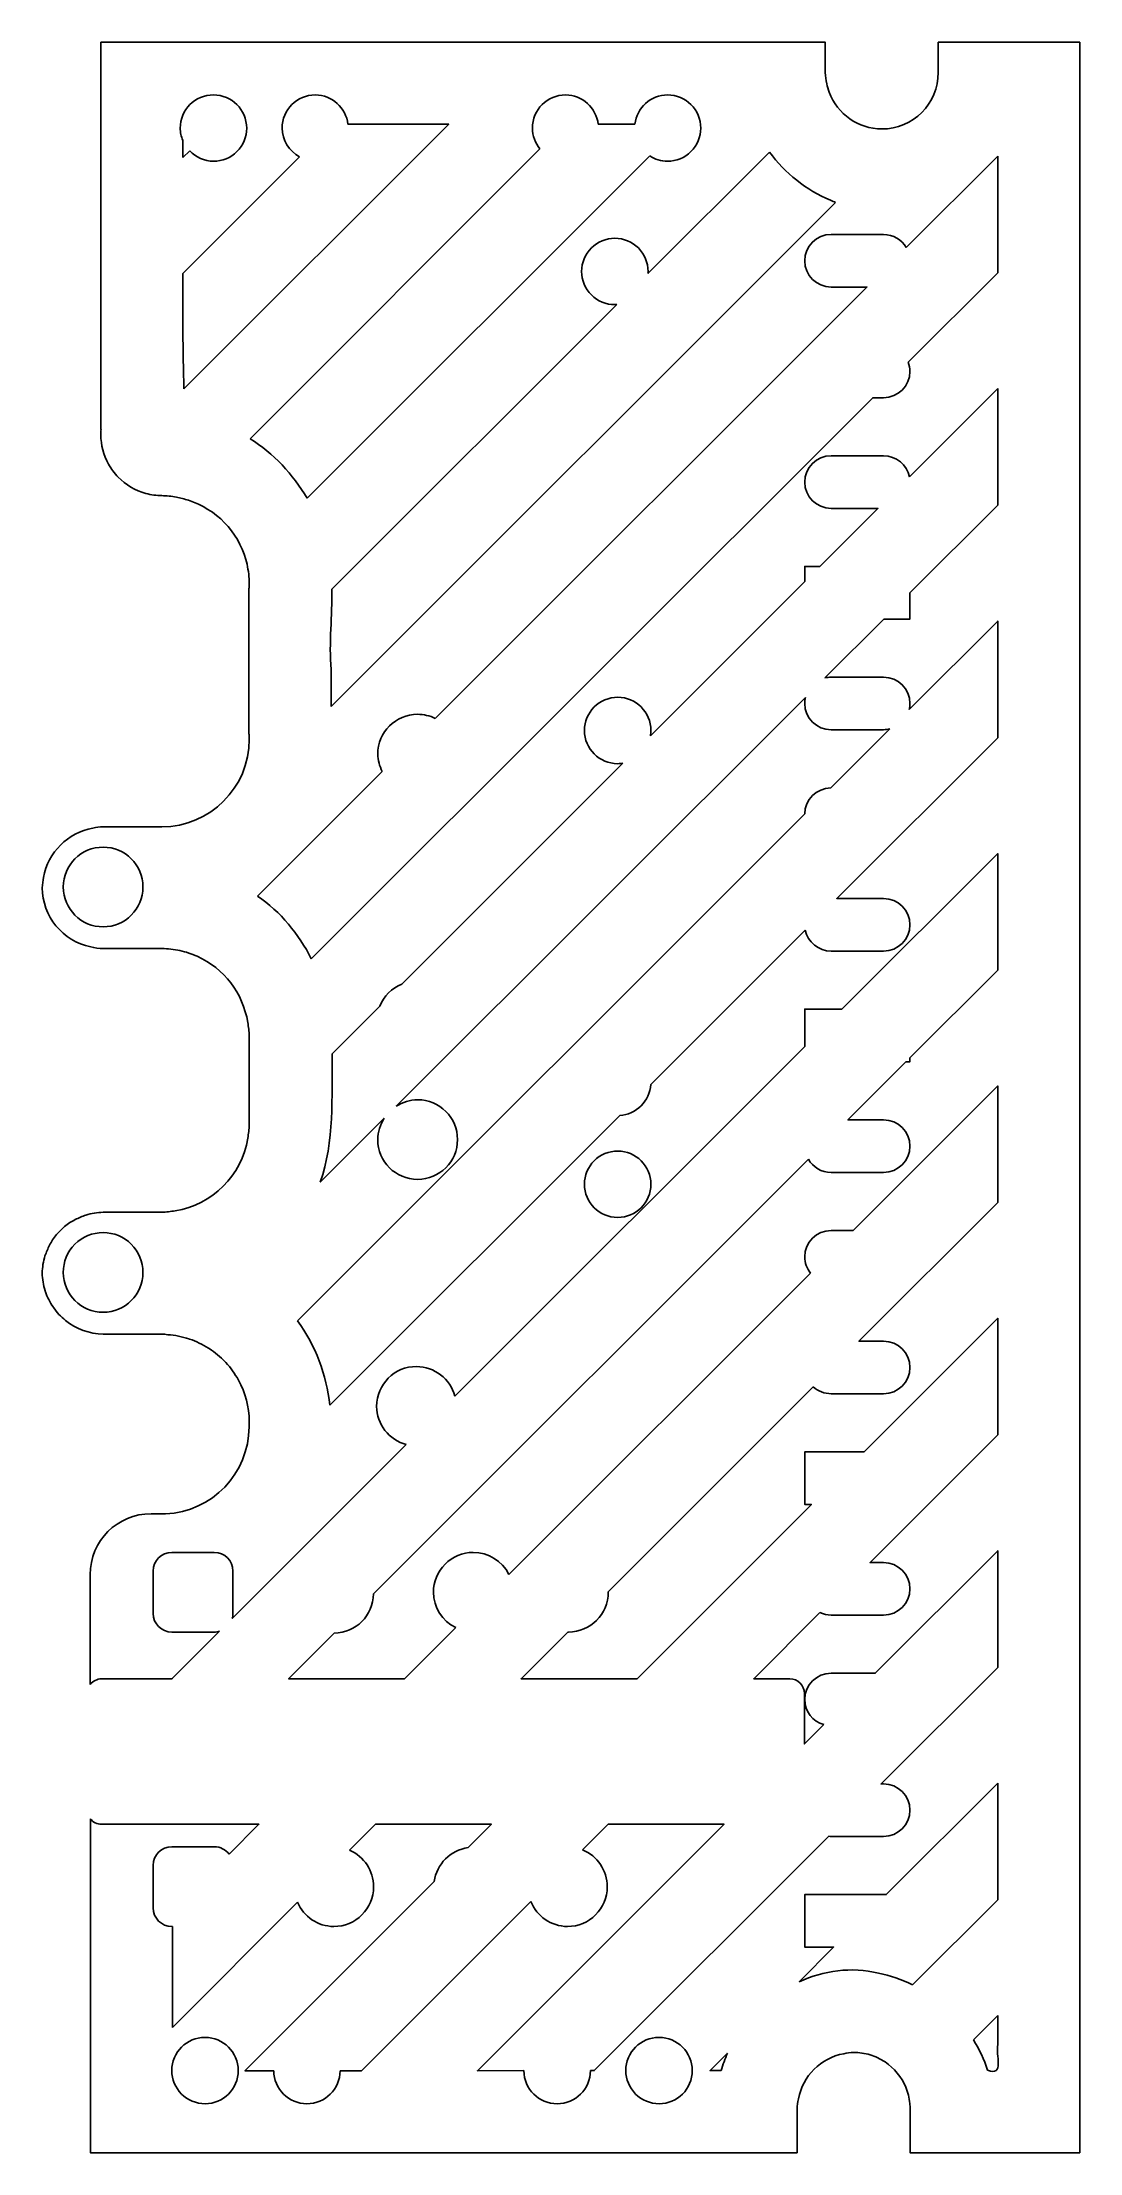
# Model space of a CAD drawing. Extents: x 0 to 46.8, y 0 to 95.4.
import ezdxf

# ---------------------------------------------------------------- set-up
doc = ezdxf.new("R2010")
doc.units = 0
doc.layers.add('Layer_1', color=7, linetype='CONTINUOUS')

msp = doc.modelspace()

# ---------------------------------------------------------------- linework, layer by layer
at = {"layer": 'Layer_1', "color": 7}
for points in [[(2.645929, 95.351153), (2.645929, 86.436455), (2.645929, 81.204217), (2.645929, 77.854552), (2.655929, 77.854552)], [(35.35469, 93.980802), (35.35469, 95.350744), (32.560031, 95.350744), (27.292652, 95.350744), (22.059894, 95.350744), (16.792515, 95.350744), (11.559767, 95.350744), (2.645929, 95.351153)], [(39.184899, 1.984894), (39.184899, 0.000005), (42.209528, 0.000005), (46.844897, 0.000005), (46.844897, 4.635893), (46.844897, 9.903271), (46.844897, 15.136024), (46.844897, 20.402885), (46.844897, 25.63564), (46.844897, 30.903017), (46.844897, 36.135771), (46.844897, 41.403148), (46.844897, 46.635902), (46.844897, 51.903279), (46.844897, 57.136034), (46.844897, 62.402894), (46.844897, 67.635648), (46.844897, 72.903025), (46.844897, 78.13578), (46.844897, 83.403156), (46.844897, 88.635911), (46.844897, 93.903287), (46.844897, 95.350744), (43.060118, 95.350744), (40.454589, 95.350744), (40.454589, 93.980802)], [(7.729918, 92.971972), (7.730368, 92.971972)], [(35.53552, 93.093519), (35.53552, 93.094036)], [(13.802866, 91.644921), (18.354015, 91.644921), (6.396608, 79.686997)], [(25.102953, 91.644921), (26.757632, 91.644921)], [(6.344908, 84.903215), (11.615387, 90.173693)], [(6.658088, 90.449128), (6.352678, 90.14372)], [(9.381947, 77.440107), (22.474174, 90.532327)], [(27.427362, 90.218134), (11.960607, 74.751383)], [(27.349722, 84.907316), (32.831161, 90.389183)], [(39.013179, 86.07162), (43.141128, 90.199531)], [(43.141128, 90.199531), (43.141128, 84.932154), (39.099509, 80.890541)], [(35.82219, 88.112838), (13.047876, 65.338523)], [(35.62579, 86.666931), (37.977589, 86.666931)], [(17.742655, 64.801089), (37.232409, 84.29085), (35.62579, 84.29085)], [(13.079676, 70.637423), (25.942463, 83.5002)], [(37.977589, 79.29064), (37.499579, 79.29064), (12.149707, 53.940773)], [(43.141128, 79.6994), (43.141128, 74.432023), (39.177539, 70.468442), (39.177539, 69.290736), (37.999839, 69.290736), (35.33798, 66.628884)], [(39.153759, 75.712047), (43.141128, 79.6994)], [(35.62581, 76.66651), (37.977609, 76.66651)], [(27.459392, 64.017673), (34.42589, 70.984171), (34.42589, 71.666817), (35.10853, 71.666817), (37.732659, 74.290945), (35.62581, 74.290945)], [(9.338547, 71.10096), (9.338547, 70.680831), (9.335547, 70.680831), (9.335547, 66.893466), (9.335547, 64.092088), (9.339547, 64.092088)], [(39.140839, 65.198995), (43.141118, 69.199265), (43.141118, 63.931889), (35.87593, 56.666701), (37.977609, 56.666701)], [(35.62582, 66.666604), (37.977619, 66.666604)], [(34.45999, 65.750896), (15.987735, 47.278645)], [(35.60669, 61.664845), (38.272679, 64.330831)], [(37.977609, 64.290521), (35.62581, 64.290521)], [(9.717817, 56.776258), (15.350036, 62.40847)], [(16.234755, 52.793035), (26.220703, 62.778985)], [(11.532717, 37.590868), (34.4264, 60.484555)], [(5.396918, 59.905264), (2.750569, 59.905264)], [(18.625895, 34.183962), (34.42545, 49.983511), (34.42545, 51.666611), (36.10855, 51.666611), (43.140678, 58.698738), (43.140678, 53.431878), (39.177089, 49.468297), (39.177089, 49.29053), (38.999329, 49.29053), (36.3752, 46.666402), (37.977169, 46.666402)], [(2.750549, 54.405339), (5.396378, 54.405339), (5.396898, 54.405339)], [(34.45017, 55.240948), (27.475412, 48.266182)], [(37.977609, 54.29062), (35.62581, 54.29062)], [(13.092306, 49.650592), (15.242046, 51.80033)], [(9.345027, 50.341497), (9.345027, 50.34098), (9.345027, 50.340463), (9.345027, 50.339946), (9.345027, 50.33943), (9.345027, 50.338913), (9.345027, 50.338396), (9.345027, 50.337879), (9.345027, 50.337363), (9.345027, 50.336846), (9.345027, 50.336329), (9.345027, 50.335812), (9.345027, 50.335296), (9.345027, 50.334779), (9.345027, 50.334262), (9.345027, 50.333745), (9.345027, 50.333228), (9.345027, 50.332712), (9.344507, 50.327012), (9.344507, 50.326496), (9.344507, 50.325979), (9.344507, 50.325462), (9.344507, 50.324945), (9.344507, 50.324428), (9.344507, 50.323912), (9.344507, 50.323395), (9.344507, 50.322878), (9.344507, 50.322361), (9.344507, 50.321845), (9.344507, 50.321328), (9.344507, 50.320811), (9.344507, 50.320294), (9.344507, 50.319778), (9.344507, 50.319261), (9.344507, 50.318744), (9.344507, 50.318227), (9.344507, 50.317711), (9.344507, 50.317194), (9.344507, 50.316677), (9.344507, 50.31616), (9.344507, 50.315643), (9.344507, 50.315127), (9.343987, 50.307327), (9.343987, 50.30681), (9.343987, 50.306294), (9.343477, 50.297494), (9.343477, 50.296977), (9.343477, 50.29646), (9.343477, 50.295943), (9.343477, 50.295427), (9.343477, 50.29491), (9.343477, 50.294393), (9.343477, 50.293876), (9.343477, 50.29336), (9.343477, 50.292843), (9.343477, 50.292326), (9.343477, 50.291809), (9.343477, 50.291293), (9.343477, 50.290776), (9.343477, 50.290259), (9.343477, 50.289742), (9.343477, 50.289225), (9.343477, 50.288709), (9.343477, 50.288192), (9.343477, 50.287675), (9.342957, 50.279875), (9.342957, 50.279358), (9.342957, 50.278841), (9.342957, 50.278324), (9.342957, 50.277808), (9.342437, 50.271108), (9.342437, 50.270591), (9.342437, 50.270074), (9.342437, 50.269557), (9.342437, 50.269041), (9.342437, 50.268524), (9.342437, 50.268007), (9.341927, 50.262307), (9.341927, 50.26179), (9.341927, 50.261273), (9.341927, 50.260756), (9.341927, 50.26024), (9.341927, 50.259723), (9.341927, 50.259206), (9.341927, 50.258689), (9.341927, 50.258173), (9.341927, 50.257656), (9.341927, 50.257139), (9.341927, 50.256622), (9.341927, 50.256106), (9.341927, 50.255589), (9.341927, 50.255072), (9.341927, 50.254555), (9.341927, 50.254039), (9.341927, 50.253522), (9.341407, 50.247822), (9.341407, 50.247306), (9.341407, 50.246789), (9.341407, 50.246272), (9.341407, 50.245755), (9.341407, 50.245239), (9.341407, 50.244722), (9.340887, 50.238022), (9.340887, 50.237505), (9.340887, 50.236988), (9.340887, 50.236472), (9.340887, 50.235955), (9.340887, 50.235438), (9.340377, 50.227638), (9.340377, 50.227121), (9.340377, 50.226604), (9.339857, 50.217804), (9.346857, 50.217804), (9.346857, 46.677453), (9.339857, 46.677453), (9.340377, 46.668653), (9.340377, 46.668136), (9.340377, 46.667619), (9.340887, 46.659819), (9.340887, 46.659302), (9.340887, 46.658785), (9.340887, 46.658268), (9.340887, 46.657752), (9.341407, 46.651052), (9.341407, 46.650535), (9.341407, 46.650018), (9.341407, 46.649501), (9.341407, 46.648985), (9.341407, 46.648468), (9.341407, 46.647951), (9.341927, 46.642251), (9.341927, 46.641734), (9.341927, 46.641217), (9.341927, 46.6407), (9.341927, 46.640184), (9.341927, 46.639667), (9.341927, 46.63915), (9.341927, 46.638633), (9.341927, 46.638117), (9.341927, 46.6376), (9.341927, 46.637083), (9.341927, 46.636566), (9.341927, 46.636049), (9.341927, 46.635533), (9.341927, 46.635016), (9.341927, 46.634499), (9.341927, 46.633982), (9.341927, 46.633466), (9.342437, 46.627766), (9.342437, 46.62725), (9.342437, 46.626733), (9.342437, 46.626216), (9.342437, 46.625699), (9.342437, 46.625182), (9.342437, 46.624666), (9.342957, 46.617966), (9.342957, 46.617449), (9.342957, 46.616932), (9.342957, 46.616415), (9.342957, 46.615899), (9.343477, 46.608099), (9.343477, 46.607582), (9.343477, 46.607066), (9.343477, 46.606549), (9.343477, 46.606032), (9.343477, 46.605515), (9.343477, 46.604999), (9.343477, 46.604482), (9.343477, 46.603965), (9.343477, 46.603448), (9.343477, 46.602932), (9.343477, 46.602415), (9.343477, 46.601898), (9.343477, 46.601381), (9.343477, 46.600865), (9.343477, 46.600348), (9.343477, 46.599831), (9.343477, 46.599314), (9.343477, 46.598797), (9.343477, 46.598281), (9.343987, 46.589481), (9.343987, 46.588964), (9.343987, 46.588447), (9.344507, 46.580647), (9.344507, 46.58013), (9.344507, 46.579613), (9.344507, 46.579096), (9.344507, 46.57858), (9.344507, 46.578063), (9.344507, 46.577546), (9.344507, 46.577029), (9.344507, 46.576513), (9.344507, 46.575996), (9.344507, 46.575479), (9.344507, 46.574962), (9.344507, 46.574446), (9.344507, 46.573929), (9.344507, 46.573412), (9.344507, 46.572895), (9.344507, 46.572378), (9.344507, 46.571862), (9.344507, 46.571345), (9.344507, 46.570828), (9.344507, 46.570311), (9.344507, 46.569795), (9.344507, 46.569278), (9.344507, 46.568761), (9.345027, 46.563061), (9.345027, 46.562544), (9.345027, 46.562027), (9.345027, 46.56151), (9.345027, 46.560994), (9.345027, 46.560477), (9.345027, 46.55996), (9.345027, 46.559443), (9.345027, 46.558927), (9.345027, 46.55841), (9.345027, 46.557893), (9.345027, 46.557376), (9.345027, 46.55686), (9.345027, 46.556343), (9.345027, 46.555826), (9.345027, 46.555309), (9.345027, 46.554792), (9.345027, 46.554276)], [(9.346057, 50.396286), (9.346057, 50.395769), (9.346057, 50.395252), (9.346057, 50.394735), (9.346057, 50.394219), (9.346057, 50.393702), (9.346057, 50.393185), (9.346057, 50.392668), (9.346057, 50.392152), (9.346057, 50.391635), (9.346057, 50.391118), (9.346057, 50.390601), (9.346057, 50.390085), (9.346057, 50.389568), (9.346057, 50.389051), (9.346057, 50.388534), (9.346057, 50.388017), (9.346057, 50.387501), (9.346057, 50.386984), (9.346057, 50.386467), (9.346057, 50.38595), (9.346057, 50.385434), (9.346057, 50.384917), (9.346057, 50.3844), (9.346057, 50.383883), (9.346057, 50.383367), (9.346057, 50.38285), (9.346057, 50.382333), (9.346057, 50.381816), (9.346057, 50.3813), (9.346057, 50.380783), (9.346057, 50.380266), (9.346057, 50.379749), (9.346057, 50.379232), (9.346057, 50.378716), (9.346057, 50.378199), (9.346057, 50.377682), (9.346057, 50.377165), (9.346057, 50.376649), (9.345537, 50.367849), (9.345537, 50.367332), (9.345537, 50.366815), (9.345537, 50.366298), (9.345537, 50.365782), (9.345537, 50.365265), (9.345537, 50.364748), (9.345537, 50.364231), (9.345537, 50.363715), (9.345537, 50.363198), (9.345537, 50.362681), (9.345537, 50.362164), (9.345537, 50.361648), (9.345537, 50.361131), (9.345537, 50.360614), (9.345537, 50.360097), (9.345537, 50.35958), (9.345537, 50.359064), (9.345537, 50.358547), (9.345537, 50.35803), (9.345537, 50.357513), (9.345537, 50.356997)], [(9.346577, 50.455711), (9.346577, 50.455194), (9.346577, 50.454677), (9.346577, 50.45416), (9.346577, 50.453644), (9.346577, 50.453127), (9.346577, 50.45261), (9.346577, 50.452093), (9.346577, 50.451576), (9.346577, 50.45106), (9.346577, 50.450543), (9.346577, 50.450026), (9.346577, 50.449509), (9.346577, 50.448993), (9.346577, 50.448476), (9.346577, 50.447959), (9.346577, 50.447442), (9.346577, 50.446926), (9.346577, 50.446409), (9.346577, 50.445892), (9.346577, 50.445375), (9.346577, 50.444859), (9.346577, 50.444342), (9.346577, 50.443825), (9.346577, 50.443308), (9.346577, 50.442792), (9.346577, 50.442275), (9.346577, 50.441758), (9.346577, 50.441241), (9.346577, 50.440724), (9.346577, 50.440208), (9.346577, 50.439691), (9.346577, 50.439174), (9.346577, 50.438657), (9.346577, 50.438141), (9.346577, 50.437624), (9.346577, 50.437107), (9.346577, 50.43659), (9.346577, 50.436074), (9.346577, 50.435557), (9.346577, 50.43504), (9.346577, 50.434523), (9.346577, 50.434007), (9.346577, 50.43349), (9.346577, 50.432973), (9.346577, 50.432456), (9.346577, 50.431939), (9.346577, 50.431423), (9.346577, 50.430906), (9.346577, 50.430389), (9.346577, 50.429872), (9.346577, 50.429356), (9.346577, 50.428839), (9.346577, 50.428322), (9.346577, 50.427805), (9.346577, 50.427289), (9.346577, 50.426772), (9.346577, 50.426255), (9.346577, 50.425738), (9.346577, 50.425222), (9.346577, 50.424705), (9.346577, 50.424188), (9.346577, 50.423671), (9.346577, 50.423154), (9.346577, 50.422638), (9.346577, 50.422121), (9.346577, 50.421604), (9.346577, 50.421087), (9.346577, 50.420571), (9.346577, 50.420054), (9.346577, 50.419537), (9.346577, 50.41902), (9.346577, 50.418504), (9.346577, 50.417987), (9.346577, 50.41747), (9.346577, 50.416953), (9.346577, 50.416437), (9.346577, 50.41592), (9.346577, 50.415403), (9.346577, 50.414886), (9.346577, 50.414369), (9.346577, 50.413853), (9.346577, 50.413336), (9.346577, 50.412819), (9.346577, 50.412302), (9.346577, 50.411786)], [(35.62537, 41.666191), (36.60774, 41.666191), (43.140678, 48.199124), (43.140678, 42.931747), (36.87543, 36.666498), (37.977169, 36.666498)], [(15.444106, 46.735008), (12.554356, 43.844747)], [(26.071873, 46.862651), (12.981206, 33.77198)], [(9.345537, 46.538776), (9.345537, 46.538259), (9.345537, 46.537742), (9.345537, 46.537226), (9.345537, 46.536709), (9.345537, 46.536192), (9.345537, 46.535675), (9.345537, 46.535158), (9.345537, 46.534642), (9.345537, 46.534125), (9.345537, 46.533608), (9.345537, 46.533091), (9.345537, 46.532575), (9.345537, 46.532058), (9.345537, 46.531541), (9.345537, 46.531024), (9.345537, 46.530508), (9.345537, 46.529991), (9.345537, 46.529474), (9.345537, 46.528957), (9.345537, 46.528441), (9.345537, 46.527924), (9.346057, 46.519124), (9.346057, 46.518607), (9.346057, 46.51809), (9.346057, 46.517573), (9.346057, 46.517057), (9.346057, 46.51654), (9.346057, 46.516023), (9.346057, 46.515506), (9.346057, 46.51499), (9.346057, 46.514473), (9.346057, 46.513956), (9.346057, 46.513439), (9.346057, 46.512923), (9.346057, 46.512406), (9.346057, 46.511889), (9.346057, 46.511372), (9.346057, 46.510856), (9.346057, 46.510339), (9.346057, 46.509822), (9.346057, 46.509305), (9.346057, 46.508788), (9.346057, 46.508272), (9.346057, 46.507755), (9.346057, 46.507238), (9.346057, 46.506721), (9.346057, 46.506205), (9.346057, 46.505688), (9.346057, 46.505171), (9.346057, 46.504654), (9.346057, 46.504138), (9.346057, 46.503621), (9.346057, 46.503104), (9.346057, 46.502587), (9.346057, 46.502071), (9.346057, 46.501554), (9.346057, 46.501037), (9.346057, 46.50052), (9.346057, 46.500003), (9.346057, 46.499487)], [(9.346577, 46.483987), (9.346577, 46.48347), (9.346577, 46.482953), (9.346577, 46.482436), (9.346577, 46.48192), (9.346577, 46.481403), (9.346577, 46.480886), (9.346577, 46.480369), (9.346577, 46.479853), (9.346577, 46.479336), (9.346577, 46.478819), (9.346577, 46.478302), (9.346577, 46.477786), (9.346577, 46.477269), (9.346577, 46.476752), (9.346577, 46.476235), (9.346577, 46.475719), (9.346577, 46.475202), (9.346577, 46.474685), (9.346577, 46.474168), (9.346577, 46.473652), (9.346577, 46.473135), (9.346577, 46.472618), (9.346577, 46.472101), (9.346577, 46.471584), (9.346577, 46.471068), (9.346577, 46.470551), (9.346577, 46.470034), (9.346577, 46.469517), (9.346577, 46.469001), (9.346577, 46.468484), (9.346577, 46.467967), (9.346577, 46.46745), (9.346577, 46.466934), (9.346577, 46.466417), (9.346577, 46.4659), (9.346577, 46.465383), (9.346577, 46.464867), (9.346577, 46.46435), (9.346577, 46.463833), (9.346577, 46.463316), (9.346577, 46.462799), (9.346577, 46.462283), (9.346577, 46.461766), (9.346577, 46.461249), (9.346577, 46.460732), (9.346577, 46.460216), (9.346577, 46.459699), (9.346577, 46.459182), (9.346577, 46.458665), (9.346577, 46.458149), (9.346577, 46.457632), (9.346577, 46.457115), (9.346577, 46.456598), (9.346577, 46.456082), (9.346577, 46.455565), (9.346577, 46.455048), (9.346577, 46.454531), (9.346577, 46.454014), (9.346577, 46.453498), (9.346577, 46.452981), (9.346577, 46.452464), (9.346577, 46.451947), (9.346577, 46.451431), (9.346577, 46.450914), (9.346577, 46.450397), (9.346577, 46.44988), (9.346577, 46.449364), (9.346577, 46.448847), (9.346577, 46.44833), (9.346577, 46.447813), (9.346577, 46.447297), (9.346577, 46.44678), (9.346577, 46.446263), (9.346577, 46.445746), (9.346577, 46.445229), (9.346577, 46.444713), (9.346577, 46.444196), (9.346577, 46.443679), (9.346577, 46.443162), (9.346577, 46.442646), (9.346577, 46.442129), (9.346577, 46.441612), (9.346577, 46.441095), (9.346577, 46.440579), (9.346577, 46.440062)], [(34.59184, 44.883048), (14.957386, 25.248593)], [(37.977169, 44.290319), (35.62537, 44.290319)], [(5.396968, 42.490436), (5.396448, 42.490436), (2.750619, 42.490436)], [(21.068644, 26.127093), (34.68641, 39.744862)], [(23.736663, 23.527239), (21.623094, 21.413157), (26.855332, 21.413157), (34.73237, 29.290193), (34.42593, 29.290193), (34.42593, 31.666275), (37.108449, 31.666275), (43.141158, 37.698979), (43.141158, 32.431603), (37.376129, 26.666581), (37.977649, 26.666581)], [(2.750599, 36.990521), (5.396428, 36.990521), (5.396948, 36.990521)], [(34.81509, 34.605642), (25.557253, 25.348329)], [(37.977169, 34.290416), (35.62537, 34.290416)], [(9.339607, 32.803705), (9.337607, 32.803705)], [(8.572768, 24.130832), (16.436885, 31.995466)], [(5.570908, 28.860794), (5.150779, 28.860794)], [(5.848928, 27.12393), (7.768708, 27.12393)], [(35.62585, 21.666371), (37.608679, 21.666371), (43.141158, 27.198848), (43.141158, 21.93147), (37.875839, 16.666161), (37.977649, 16.666161)], [(2.163889, 26.120892), (2.163889, 22.953644), (2.163889, 21.154787)], [(5.008669, 24.363893), (5.008669, 26.283672)], [(8.608968, 26.283672), (8.608968, 24.363893)], [(35.11581, 24.406255), (32.122711, 21.413157), (33.75258, 21.413157)], [(37.977649, 24.290499), (35.62585, 24.290499)], [(7.768708, 23.523634), (5.848928, 23.523634)], [(5.868048, 21.426606), (8.001768, 23.560324)], [(13.183856, 23.475058), (11.121967, 21.41317), (16.354715, 21.41317), (18.671375, 23.729823)], [(2.684779, 21.41317), (5.868048, 21.41317)], [(34.41249, 20.753249), (34.41249, 18.470184), (35.28634, 19.344032)], [(34.17165, 7.729653), (35.73279, 9.290797), (34.4259, 9.290797), (34.4259, 11.666879), (38.108869, 11.666879), (43.141128, 16.699129)], [(43.141128, 16.699129), (43.141128, 11.432268), (39.297949, 7.589093)], [(2.172189, 15.088999), (2.172189, 12.462287), (2.172189, 7.23005), (2.172189, 1.962154), (2.172189, 0.000005), (5.442278, 0.000005), (10.709657, 0.000005), (15.942415, 0.000005), (21.209784, 0.000005), (26.442543, 0.000005), (31.709401, 0.000005), (34.08497, 0.000005), (34.08497, 1.984894)], [(8.434338, 13.492715), (9.782067, 14.840435), (2.684819, 14.840435)], [(19.228925, 13.787271), (20.282094, 14.840435), (15.050366, 14.840435), (13.880416, 13.670482)], [(21.749704, 3.710366), (19.651634, 3.709336), (30.782741, 14.840435), (25.549983, 14.840435), (24.395013, 13.685468)], [(5.848968, 13.823961), (7.768748, 13.823961)], [(35.51165, 14.301965), (24.921083, 3.7114), (24.749513, 3.7114)], [(37.977649, 14.290596), (35.62585, 14.290596)], [(5.008709, 11.063924), (5.008709, 12.983702)], [(10.450647, 3.706752), (9.148407, 3.706752), (17.695685, 12.254031)], [(11.525007, 11.31507), (5.876768, 5.666838)], [(22.058204, 11.34866), (14.417336, 3.707785), (13.448916, 3.707785)], [(5.874768, 10.223665), (5.848968, 10.223665)], [(42.047648, 5.106041), (43.141128, 6.199514)], [(43.141128, 6.199514), (43.141128, 4.884349)], [(30.653001, 3.713362), (30.155361, 3.713362), (30.944451, 4.50246)]]:
    msp.add_lwpolyline(points, dxfattribs=at)
for points in [[(12.330067, 92.971972)], [(23.630173, 92.971972)], [(2.749279, 58.986458)], [(25.981453, 45.257068)], [(2.749279, 41.573056)], [(7.349518, 5.215078)], [(27.849552, 5.215078)]]:
    msp.add_lwpolyline(points, close=True, dxfattribs=at)
for points in [[(35.42079, 93.476958), (35.382036, 93.642286), (35.359892, 93.811072), (35.35469, 93.980802)], [(35.53552, 93.094036), (35.487316, 93.218477), (35.448954, 93.346511), (35.42079, 93.476958)], [(40.454589, 93.980802), (40.454717, 92.572499), (39.313182, 91.43073), (37.904879, 91.430571)], [(6.229758, 91.472321), (6.229951, 92.300674), (6.901565, 92.97206), (7.729918, 92.971972)], [(7.730368, 92.971972), (8.558725, 92.972066), (9.230345, 92.300678), (9.230537, 91.472321)], [(10.830417, 91.472321), (10.830609, 92.300475), (11.501912, 92.971779), (12.330067, 92.971972)], [(12.330087, 92.971972), (13.085024, 92.963301), (13.715867, 92.394879), (13.802866, 91.644921)], [(22.130524, 91.472321), (22.130716, 92.300475), (22.802019, 92.971779), (23.630173, 92.971972)], [(23.630173, 92.971972), (24.385111, 92.963301), (25.015953, 92.394879), (25.102953, 91.644921)], [(26.757632, 91.644921), (26.844632, 92.394879), (27.475474, 92.963301), (28.230412, 92.971972)], [(28.230412, 92.971972), (29.058765, 92.97206), (29.730379, 92.300674), (29.730572, 91.472321)], [(37.904879, 91.430571), (36.846516, 91.439458), (35.903662, 92.101206), (35.53552, 93.093519)], [(6.350678, 90.91525), (6.275134, 91.091504), (6.234086, 91.280609), (6.229758, 91.472321)], [(6.352678, 90.14372), (6.352208, 90.400879), (6.351678, 90.658077), (6.350678, 90.91525)], [(9.230537, 91.472321), (9.230582, 91.074438), (9.072542, 90.692839), (8.791196, 90.411494)], [(11.615387, 90.173693), (11.137925, 90.432539), (10.837678, 90.929258), (10.830417, 91.472321)], [(22.474174, 90.532327), (22.255387, 90.797076), (22.134081, 91.128888), (22.130524, 91.472321)], [(29.730572, 91.472321), (29.730616, 91.07444), (29.572578, 90.692842), (29.291234, 90.411497)], [(7.730368, 89.972156), (7.322997, 89.978923), (6.935904, 90.15111), (6.658088, 90.449128)], [(8.791196, 90.411494), (8.50985, 90.130148), (8.128251, 89.97211), (7.730368, 89.972156)], [(28.230412, 89.972156), (27.944767, 89.976006), (27.666161, 90.061345), (27.427362, 90.218134)], [(29.291234, 90.411497), (29.00989, 90.130152), (28.628293, 89.972113), (28.230412, 89.972156)], [(32.831161, 90.389183), (33.534141, 89.434161), (34.49426, 88.66773), (35.59068, 88.213607)], [(35.59068, 88.213607), (35.66728, 88.177687), (35.74454, 88.144727), (35.82219, 88.112838)], [(24.354393, 84.995166), (24.354349, 85.393049), (24.512388, 85.774648), (24.793734, 86.055994)], [(24.793734, 86.055994), (25.07508, 86.33734), (25.45668, 86.495378), (25.854563, 86.495333)], [(25.854563, 86.495333), (26.252444, 86.495375), (26.634041, 86.337336), (26.915385, 86.05599)], [(26.915385, 86.05599), (27.196729, 85.774645), (27.354767, 85.393047), (27.354722, 84.995166)], [(34.42587, 85.478891), (34.42587, 86.137042), (34.96099, 86.666931), (35.62579, 86.666931)], [(37.977589, 86.666931), (38.422909, 86.666931), (38.806079, 86.42642), (39.013179, 86.07162)], [(6.396608, 79.686997), (6.351508, 81.425391), (6.341508, 83.16414), (6.344908, 84.903215)], [(24.793734, 83.934338), (24.512388, 84.215684), (24.354349, 84.597283), (24.354393, 84.995166)], [(27.354722, 84.995166), (27.353915, 84.96584), (27.352248, 84.936544), (27.349722, 84.907316)], [(35.62579, 84.29085), (34.96099, 84.29085), (34.42587, 84.820739), (34.42587, 85.478891)], [(25.854563, 83.495), (25.45668, 83.494955), (25.07508, 83.652993), (24.793734, 83.934338)], [(25.942463, 83.5002), (25.91322, 83.497607), (25.883907, 83.495873), (25.854563, 83.495)], [(39.177509, 80.47868), (39.177509, 79.820529), (38.642389, 79.29064), (37.977589, 79.29064)], [(39.099509, 80.890541), (39.147409, 80.761916), (39.177509, 80.624188), (39.177509, 80.47868)], [(2.655929, 77.854552), (2.649183, 77.775668), (2.645847, 77.696529), (2.645929, 77.617357)], [(2.645929, 77.617357), (2.648068, 77.151277), (2.768632, 76.693387), (2.996299, 76.286689)], [(11.960607, 74.751383), (11.322567, 75.836017), (10.435797, 76.773862), (9.381947, 77.440107)], [(2.996299, 76.286689), (3.114374, 76.07313), (3.260349, 75.876236), (3.430379, 75.701196)], [(34.42589, 75.478986), (34.42589, 76.137137), (34.96101, 76.66651), (35.62581, 76.66651)], [(37.977609, 76.66651), (38.561629, 76.66651), (39.044769, 76.257629), (39.153759, 75.712047)], [(3.430379, 75.701196), (3.77189, 75.349663), (4.201142, 75.095785), (4.673709, 74.96584)], [(35.62581, 74.290945), (34.96101, 74.290945), (34.42589, 74.820835), (34.42589, 75.478986)], [(4.673709, 74.96584), (4.908929, 74.901237), (5.151699, 74.868217), (5.395628, 74.86765)], [(5.395628, 74.86765), (5.617601, 74.861984), (5.838701, 74.837611), (6.056578, 74.79479)], [(6.056578, 74.79479), (6.23982, 74.761087), (6.420448, 74.714462), (6.597108, 74.655264)], [(6.597108, 74.655264), (7.854225, 74.253956), (8.827906, 73.251386), (9.192297, 71.983077)], [(9.192297, 71.983077), (9.274278, 71.695521), (9.323342, 71.399587), (9.338547, 71.10096)], [(13.039876, 67.016457), (12.941276, 68.223377), (13.098576, 69.433319), (13.079676, 70.637423)], [(13.047876, 65.338523), (13.048806, 65.901753), (13.039876, 66.463201), (13.039876, 67.016457)], [(35.33798, 66.628884), (35.43058, 66.651424), (35.52599, 66.666604), (35.62582, 66.666604)], [(37.977619, 66.666604), (38.642419, 66.666604), (39.177539, 66.136715), (39.177539, 65.478563)], [(15.149526, 63.186717), (15.149586, 64.180744), (15.955388, 64.986547), (16.949415, 64.986608)], [(16.949415, 64.986608), (17.224532, 64.986201), (17.495894, 64.922736), (17.742655, 64.801089)], [(24.481273, 64.256935), (24.481229, 64.654818), (24.639268, 65.036417), (24.920614, 65.317763)], [(24.920614, 65.317763), (25.20196, 65.599108), (25.58356, 65.757147), (25.981443, 65.757101)], [(25.981443, 65.757101), (26.809798, 65.756908), (27.481185, 65.08529), (27.481092, 64.256935)], [(34.42589, 65.478561), (34.42589, 65.572621), (34.43929, 65.663253), (34.45999, 65.750896)], [(35.62581, 64.290521), (34.96101, 64.290521), (34.42589, 64.820411), (34.42589, 65.478561)], [(39.177539, 65.478563), (39.177539, 65.381633), (39.162739, 65.289075), (39.140839, 65.198995)], [(9.339547, 64.092088), (9.344256, 64.013111), (9.34659, 63.93401), (9.346547, 63.854893)], [(25.981443, 62.757285), (25.153086, 62.757191), (24.481466, 63.428578), (24.481273, 64.256935)], [(27.481092, 64.256935), (27.480268, 64.176729), (27.473011, 64.096718), (27.459392, 64.017673)], [(38.272679, 64.330831), (38.177879, 64.307121), (38.080089, 64.290521), (37.977609, 64.290521)], [(9.346547, 63.854893), (9.346343, 61.673658), (7.578154, 59.905468), (5.396918, 59.905264)], [(15.350036, 62.40847), (15.225401, 62.649459), (15.156856, 62.915505), (15.149526, 63.186717)], [(26.220703, 62.778985), (26.141658, 62.765367), (26.061648, 62.75811), (25.981443, 62.757285)], [(34.4264, 60.484555), (34.4294, 61.133509), (34.95299, 61.654559), (35.60669, 61.664845)], [(2.286509, 59.844284), (1.151753, 59.642173), (0.263438, 58.753855), (0.06133, 57.619098)], [(2.750569, 59.905264), (2.594431, 59.898162), (2.439182, 59.877762), (2.286509, 59.844284)], [(0.94939, 57.186569), (0.94945, 58.180595), (1.755253, 58.986398), (2.749279, 58.986458)], [(2.749279, 58.986458), (3.743306, 58.986398), (4.549108, 58.180595), (4.549169, 57.186569)], [(0.06133, 57.619098), (0.027846, 57.466427), (0.007439, 57.31118), (0.00033, 57.155043)], [(0.00033, 57.155043), (0.007999, 55.858787), (0.919846, 54.743897), (2.188819, 54.479239)], [(2.749279, 55.386679), (1.755253, 55.38674), (0.94945, 56.192542), (0.94939, 57.186569)], [(4.549169, 57.186569), (4.549108, 56.192542), (3.743306, 55.38674), (2.749279, 55.386679)], [(12.149707, 53.940773), (11.581197, 55.068695), (10.763157, 56.058515), (9.717817, 56.776258)], [(37.977609, 56.666701), (38.642409, 56.666701), (39.177529, 56.136811), (39.177529, 55.47866)], [(39.177529, 55.47866), (39.177529, 54.820508), (38.642409, 54.29062), (37.977609, 54.29062)], [(2.188819, 54.479239), (2.373019, 54.435331), (2.561261, 54.410566), (2.750549, 54.405339)], [(5.396898, 54.405339), (5.672574, 54.403191), (5.947268, 54.372188), (6.216488, 54.312839)], [(35.62581, 54.29062), (35.0434, 54.29062), (34.56093, 54.697629), (34.45017, 55.240948)], [(6.216488, 54.312839), (6.484537, 54.253847), (6.745708, 54.167079), (6.995768, 54.05394)], [(6.995768, 54.05394), (8.211309, 53.507302), (9.069219, 52.384535), (9.277277, 51.068076)], [(15.242046, 51.80033), (15.424948, 52.251955), (15.78313, 52.610135), (16.234755, 52.793035)], [(9.277277, 51.068076), (9.31629, 50.86607), (9.33946, 50.661326), (9.346577, 50.455711)], [(9.345537, 50.356997), (9.345377, 50.35183), (9.345207, 50.346663), (9.345027, 50.341497)], [(9.346577, 50.411786), (9.346414, 50.406619), (9.346241, 50.401452), (9.346057, 50.396286)], [(12.554356, 43.844747), (13.198256, 45.691955), (13.066876, 47.71092), (13.092306, 49.650592)], [(27.475412, 48.266182), (27.42825, 47.511428), (26.826627, 46.909809), (26.071873, 46.862651)], [(15.149546, 45.772793), (15.154258, 46.115013), (15.256438, 46.448796), (15.444106, 46.735008)], [(15.987735, 47.278645), (16.273856, 47.466034), (16.607443, 47.568028), (16.949435, 47.572683)], [(16.949435, 47.572683), (17.943462, 47.572622), (18.749264, 46.76682), (18.749325, 45.772793)], [(9.278377, 45.835448), (9.008871, 44.149896), (7.68713, 42.828154), (6.001578, 42.558646)], [(9.346577, 46.440062), (9.339423, 46.23707), (9.316622, 46.034933), (9.278377, 45.835448)], [(9.345027, 46.554276), (9.345207, 46.549109), (9.345377, 46.543943), (9.345537, 46.538776)], [(9.346057, 46.499487), (9.346241, 46.494321), (9.346414, 46.489154), (9.346577, 46.483987)], [(16.949435, 43.972904), (15.955409, 43.972964), (15.149606, 44.778767), (15.149546, 45.772793)], [(18.749325, 45.772793), (18.749264, 44.778767), (17.943462, 43.972964), (16.949435, 43.972904)], [(37.977169, 46.666402), (38.641969, 46.666402), (39.177089, 46.136512), (39.177089, 45.47836)], [(24.481283, 43.756902), (24.481239, 44.154785), (24.639278, 44.536384), (24.920624, 44.81773)], [(24.920624, 44.81773), (25.20197, 45.099075), (25.58357, 45.257113), (25.981453, 45.257068)], [(25.981453, 45.257068), (26.809808, 45.256875), (27.481195, 44.585257), (27.481102, 43.756902)], [(35.62537, 44.290319), (35.18117, 44.290319), (34.79933, 44.529728), (34.59184, 44.883048)], [(39.177089, 45.47836), (39.177089, 44.820209), (38.641969, 44.290319), (37.977169, 44.290319)], [(25.981453, 42.257252), (25.153096, 42.257158), (24.481476, 42.928545), (24.481283, 43.756902)], [(27.481102, 43.756902), (27.480909, 42.928748), (26.809606, 42.257445), (25.981453, 42.257252)], [(1.24528, 42.02225), (1.163896, 41.966387), (1.085579, 41.906183), (1.01067, 41.841899)], [(1.72691, 42.267713), (1.558694, 42.201908), (1.397372, 42.11969), (1.24528, 42.02225)], [(1.965139, 42.366413), (1.88423, 42.337256), (1.804732, 42.30432), (1.72691, 42.267713)], [(2.750619, 42.490436), (2.484167, 42.487369), (2.219574, 42.445591), (1.965139, 42.366413)], [(6.001578, 42.558646), (5.802095, 42.520398), (5.599959, 42.497594), (5.396968, 42.490436)], [(0.46859, 41.245553), (0.371148, 41.093463), (0.288927, 40.932142), (0.22312, 40.763928)], [(0.64894, 41.480164), (0.584656, 41.405254), (0.524452, 41.326937), (0.46859, 41.245553)], [(1.01067, 41.841899), (0.879115, 41.732822), (0.758015, 41.61172), (0.64894, 41.480164)], [(0.94939, 39.77265), (0.949282, 40.250091), (1.138861, 40.708016), (1.476414, 41.045666)], [(1.476414, 41.045666), (1.813968, 41.383316), (2.271838, 41.573027), (2.749279, 41.573056)], [(2.749279, 41.573056), (3.22672, 41.573027), (3.684591, 41.383316), (4.022144, 41.045666)], [(4.022144, 41.045666), (4.359697, 40.708016), (4.549277, 40.250091), (4.549169, 39.77265)], [(34.42545, 40.478151), (34.42545, 41.136301), (34.96057, 41.666191), (35.62537, 41.666191)], [(0.12442, 40.525701), (0.045242, 40.271265), (0.003466, 40.006672), (0.0004, 39.740219)], [(0.22312, 40.763928), (0.186513, 40.686106), (0.153577, 40.606609), (0.12442, 40.525701)], [(34.68641, 39.744862), (34.5252, 39.947079), (34.42545, 40.199389), (34.42545, 40.478151)], [(0.0004, 39.740219), (0.003897, 39.470439), (0.047077, 39.202643), (0.12855, 38.945436)], [(2.749279, 37.97276), (1.755253, 37.972821), (0.94945, 38.778623), (0.94939, 39.77265)], [(4.549169, 39.77265), (4.549108, 38.778623), (3.743306, 37.972821), (2.749279, 37.97276)], [(0.12855, 38.945436), (0.134778, 38.930049), (0.141145, 38.914718), (0.14765, 38.899446)], [(0.14765, 38.899446), (0.22797, 38.655469), (0.342076, 38.423948), (0.48664, 38.211633)], [(0.48664, 38.211633), (0.49263, 38.203677), (0.498664, 38.195754), (0.50474, 38.187863)], [(0.50474, 38.187863), (0.657708, 37.969108), (0.841711, 37.77379), (1.05096, 37.608054)], [(1.05096, 37.608054), (1.531692, 37.216494), (2.130637, 36.998878), (2.750599, 36.990521)], [(12.981206, 33.77198), (12.833506, 35.143299), (12.331987, 36.474507), (11.532717, 37.590868)], [(5.396948, 36.990521), (5.488404, 36.983361), (5.579583, 36.973018), (5.670318, 36.959511)], [(5.670318, 36.959511), (5.994549, 36.935748), (6.314606, 36.872048), (6.623228, 36.769858)], [(6.623228, 36.769858), (6.632707, 36.766627), (6.642174, 36.76336), (6.651628, 36.760058)], [(6.651628, 36.760058), (6.950202, 36.658901), (7.235592, 36.522365), (7.501708, 36.353364)], [(7.501708, 36.353364), (7.514856, 36.345171), (7.527957, 36.336901), (7.541008, 36.328554)], [(7.541008, 36.328554), (7.804003, 36.157356), (8.04566, 35.955428), (8.260868, 35.727041)], [(37.977169, 36.666498), (38.641969, 36.666498), (39.177089, 36.136608), (39.177089, 35.478457)], [(8.260868, 35.727041), (8.270046, 35.717956), (8.279179, 35.708826), (8.288268, 35.699651)], [(8.288268, 35.699651), (8.509028, 35.461621), (8.699602, 35.197283), (8.855677, 34.912619)], [(15.098986, 33.722492), (15.099046, 34.716519), (15.904849, 35.522322), (16.898875, 35.522382)], [(16.898875, 35.522382), (17.710456, 35.516609), (18.417794, 34.968431), (18.625895, 34.183962)], [(39.177089, 35.478457), (39.177089, 34.820306), (38.641969, 34.290416), (37.977169, 34.290416)], [(8.855677, 34.912619), (9.171973, 34.339065), (9.340679, 33.695859), (9.346607, 33.0409)], [(35.62537, 34.290416), (35.31132, 34.290416), (35.02853, 34.411491), (34.81509, 34.605642)], [(16.436885, 31.995466), (15.652621, 32.203764), (15.104692, 32.911058), (15.098986, 33.722492)], [(9.337607, 32.803705), (9.336095, 30.694546), (7.677796, 28.958669), (5.570908, 28.860794)], [(9.346607, 33.0409), (9.34665, 32.961782), (9.344316, 32.882682), (9.339607, 32.803705)], [(4.913589, 28.870594), (3.395039, 28.870428), (2.164053, 27.639441), (2.163889, 26.120892)], [(5.150779, 28.860794), (5.071893, 28.867473), (4.992756, 28.870743), (4.913589, 28.870594)], [(5.008669, 26.283672), (5.008669, 26.749031), (5.383568, 27.12393), (5.848928, 27.12393)], [(7.768708, 27.12393), (8.234068, 27.12393), (8.608968, 26.749031), (8.608968, 26.283672)], [(18.18606, 26.59654), (18.523613, 26.93419), (18.981483, 27.123901), (19.458924, 27.12393)], [(19.458924, 27.12393), (20.14103, 27.123491), (20.764288, 26.737532), (21.068644, 26.127093)], [(17.659035, 25.323524), (17.658927, 25.800965), (17.848506, 26.25889), (18.18606, 26.59654)], [(37.977649, 26.666581), (38.642449, 26.666581), (39.177569, 26.136692), (39.177569, 25.478541)], [(14.957386, 25.248593), (14.943174, 24.275046), (14.157403, 23.489272), (13.183856, 23.475058)], [(18.671375, 23.729823), (18.06004, 24.027252), (17.668439, 24.64374), (17.659035, 25.323524)], [(25.559253, 25.323529), (25.559192, 24.329502), (24.75339, 23.5237), (23.759363, 23.523639)], [(25.557253, 25.348329), (25.557977, 25.340067), (25.558643, 25.3318), (25.559253, 25.323529)], [(39.177569, 25.478541), (39.177569, 24.820389), (38.642449, 24.290499), (37.977649, 24.290499)], [(5.848928, 23.523634), (5.383568, 23.523634), (5.008669, 23.898533), (5.008669, 24.363893)], [(8.608968, 24.363893), (8.608968, 24.282483), (8.594168, 24.205166), (8.572768, 24.130832)], [(35.62585, 24.290499), (35.44251, 24.290499), (35.27092, 24.334079), (35.11581, 24.406255)], [(8.001768, 23.560324), (7.927368, 23.538904), (7.850148, 23.523634), (7.768708, 23.523634)], [(23.759363, 23.523639), (23.751789, 23.524791), (23.744222, 23.525991), (23.736663, 23.527239)], [(2.163889, 21.154787), (2.284339, 21.311134), (2.471269, 21.41317), (2.684779, 21.41317)], [(5.868048, 21.41317), (5.868048, 21.41765), (5.868058, 21.42213), (5.868048, 21.426606)], [(33.75258, 21.413157), (34.11815, 21.413157), (34.41249, 21.118816), (34.41249, 20.753249)], [(34.42593, 20.47833), (34.42593, 21.136481), (34.96105, 21.666371), (35.62585, 21.666371)], [(35.28634, 19.344032), (34.78907, 19.489062), (34.42593, 19.937829), (34.42593, 20.47833)], [(37.977649, 16.666161), (38.642449, 16.666161), (39.177569, 16.136271), (39.177569, 15.478119)], [(39.177569, 15.478119), (39.177569, 14.819969), (38.642449, 14.290596), (37.977649, 14.290596)], [(2.684819, 14.840435), (2.476009, 14.840435), (2.292939, 14.938516), (2.172189, 15.088999)], [(5.008709, 12.983702), (5.008709, 13.449062), (5.383608, 13.823961), (5.848968, 13.823961)], [(7.768748, 13.823961), (8.041568, 13.823961), (8.281088, 13.693032), (8.434338, 13.492715)], [(13.880416, 13.670482), (14.535063, 13.384299), (14.958478, 12.73802), (14.959416, 12.023554)], [(17.695685, 12.254031), (17.807064, 13.05014), (18.432816, 13.675892), (19.228925, 13.787271)], [(24.395013, 13.685468), (25.068436, 13.40794), (25.508232, 12.751922), (25.509163, 12.023554)], [(35.62585, 14.290596), (35.58665, 14.290596), (35.54985, 14.298366), (35.51165, 14.301965)], [(14.959416, 12.023554), (14.959355, 11.029528), (14.153553, 10.223725), (13.159526, 10.223665)], [(25.509163, 12.023554), (25.509102, 11.029528), (24.7033, 10.223725), (23.709273, 10.223665)], [(5.848968, 10.223665), (5.383608, 10.223665), (5.008709, 10.598564), (5.008709, 11.063924)], [(13.159526, 10.223665), (12.446623, 10.23166), (11.805623, 10.65967), (11.525007, 11.31507)], [(23.709273, 10.223665), (22.982214, 10.230777), (22.330831, 10.674612), (22.058204, 11.34866)], [(5.876768, 5.666838), (5.875768, 7.185788), (5.875768, 8.704705), (5.874768, 10.223665)], [(37.756439, 8.114125), (36.53198, 8.411801), (35.28403, 8.233274), (34.17165, 7.729653)], [(39.297949, 7.589093), (38.808199, 7.827942), (38.290429, 8.00804), (37.756439, 8.114125)], [(5.849348, 3.715429), (5.849541, 4.543785), (6.521161, 5.215172), (7.349518, 5.215078)], [(7.349518, 5.215078), (8.177672, 5.214885), (8.848975, 4.543582), (8.849167, 3.715429)], [(26.349393, 3.715429), (26.349586, 4.543781), (27.021199, 5.215167), (27.849552, 5.215078)], [(27.849552, 5.215078), (28.677706, 5.214885), (29.349009, 4.543582), (29.349202, 3.715429)], [(42.674488, 3.729382), (42.526918, 4.214261), (42.312268, 4.674938), (42.047648, 5.106041)], [(43.141128, 4.884349), (43.036078, 4.442597), (43.461338, 3.420903), (42.674488, 3.729382)], [(30.944451, 4.50246), (30.830511, 4.246047), (30.728601, 3.984302), (30.653001, 3.713362)], [(34.14387, 2.434474), (34.336462, 3.471936), (35.14814, 4.283617), (36.1856, 4.476213)], [(36.1856, 4.476213), (36.333246, 4.509131), (36.483529, 4.528846), (36.63467, 4.535124)], [(36.63467, 4.535124), (36.885755, 4.535117), (37.135462, 4.498027), (37.375709, 4.425053)], [(37.375709, 4.425053), (37.615931, 4.351995), (37.844046, 4.243859), (38.052669, 4.104144)], [(38.052669, 4.104144), (38.472285, 3.823303), (38.799081, 3.42421), (38.991639, 2.957444)], [(6.288689, 2.654601), (6.007343, 2.935947), (5.849304, 3.317546), (5.849348, 3.715429)], [(8.849167, 3.715429), (8.849259, 2.887074), (8.177873, 2.215456), (7.349518, 2.215263)], [(11.949267, 2.214854), (11.124532, 2.215601), (10.455101, 2.882029), (10.450647, 3.706752)], [(13.448916, 3.707785), (13.445026, 2.882256), (12.774804, 2.215038), (11.949267, 2.214854)], [(23.249353, 2.214851), (22.422811, 2.21504), (21.752175, 2.883827), (21.749704, 3.710366)], [(24.749513, 3.7114), (24.74761, 2.884258), (24.076497, 2.214761), (23.249353, 2.214851)], [(26.78873, 2.654605), (26.507386, 2.93595), (26.349348, 3.317548), (26.349393, 3.715429)], [(29.349202, 3.715429), (29.349293, 2.887074), (28.677907, 2.215456), (27.849552, 2.215263)], [(38.991639, 2.957444), (39.087397, 2.725308), (39.148341, 2.480301), (39.172499, 2.230354)], [(7.349518, 2.215263), (6.951635, 2.215218), (6.570035, 2.373256), (6.288689, 2.654601)], [(27.849552, 2.215263), (27.451671, 2.215221), (27.070074, 2.37326), (26.78873, 2.654605)], [(34.08497, 1.984894), (34.091215, 2.136206), (34.110926, 2.286661), (34.14387, 2.434474)], [(39.172499, 2.230354), (39.180575, 2.148781), (39.184713, 2.066866), (39.184899, 1.984894)]]:
    msp.add_open_spline(points, degree=3, dxfattribs=at)

doc.saveas('drawing.dxf')
